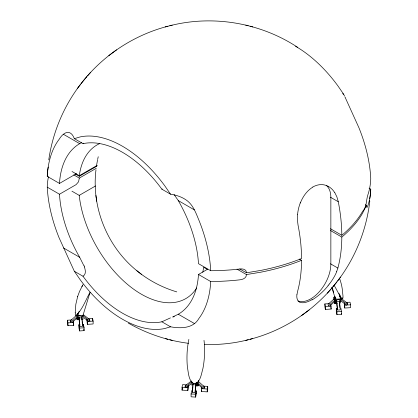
<?xml version="1.0" encoding="UTF-8"?>
<svg xmlns="http://www.w3.org/2000/svg" width="418" height="418" viewBox="0 0 418 418"><rect width="100%" height="100%" fill="white"/><g stroke="black" fill="none" stroke-linecap="round" stroke-linejoin="round"><path stroke-width="0.63" d="M96.809 166.207L79.321 176.307L79.279 175.351M365.379 204.611C367.218 205.071 366.168 210.144 367.84 205.781A161.75 93.386 0 0 0 370.74 189.14L369.073 188.173M75.209 312.894L75.825 304.361L77.685 296.383M236.975 269.108L246.432 274.569C246.521 278.163 242.534 279.663 239.53 279.861A161.75 93.386 0 0 1 210.703 281.533L198.482 274.474A98.507 56.874 60 0 1 178.287 314.231L172.524 317.027M334.013 285.348C335.853 287.223 344.793 307.977 342.708 293.499C342.42 288.415 341.417 283.352 339.588 278.592M192.463 391.995L192.902 386.493M195.728 384.105L195.039 392.664L192.317 392.486L193.001 383.928L195.728 384.105L195.948 382.956M195.19 392.168L196.058 383.724M297.532 214.282L297.397 219.68L298.024 224.994A159.362 92.007 60 0 1 301.566 258.533A161.881 93.46 0 0 1 260.487 270.467L246.432 272.787L239.76 268.936M95.988 169.792C91.187 208.331 108.053 248.632 138.839 272.285M296.973 294.554L297.611 291.309A159.362 92.007 60 0 0 301.566 260.315L299.398 259.066M369.805 201.1C366.147 233.369 352.552 264.463 331.129 288.895M48.775 159.854C53.149 129.219 66.462 99.892 86.871 76.609M96.427 166.155L97.556 159.88M75.48 312.81L75.24 314.55L75.632 315.616C82.539 309.748 85.617 300.114 90.011 292.281M188.346 385.584L187.834 390.506L182.044 390.13L182.044 387.277L182.556 384.638L186.412 384.889M182.044 390.13L182.452 388.019M191.423 380.997L185.31 385.626L185.002 387.199L191.12 382.569L192.384 382.653M187.834 390.506L188.137 386.07M191.12 382.569L191.324 381.519M195.159 390.83L196.298 390.903L196.298 393.756L195.65 397.1L191.083 396.802L191.083 393.949L191.731 390.611M193.001 385.271L193.22 384.121M195.164 385.694L197.05 385.814L197.5 383.494M195.65 397.1L195.65 394.247L196.298 390.903M198.383 381.446L204.501 386.864L204.198 388.442L198.08 383.019L198.466 380.829M195.18 385.725L198.033 385.913L198.357 384.241M203.221 386.096L207.725 386.389L207.725 389.242L207.213 391.88L201.424 391.504L201.732 387.068M201.424 391.504L201.732 389.926M207.213 391.88L207.213 389.027L207.725 386.389M97.676 159.263L98.235 156.724M188.868 339.385C186.94 348.602 186.517 358.127 187.436 367.49C188.575 372.981 188.461 381.404 194.474 383.917C200.697 382.156 201.324 373.729 202.934 368.462C204.689 359.208 205.102 349.683 204.01 340.33M366.492 205.254L362.474 213.368A161.881 93.46 0 0 1 341.82 237.069A159.357 92.007 60 0 1 337.869 268.063L336.642 271.648M89.556 293.964L82.68 316.384L77.805 315.668L79.143 311.311M77.586 296.702L79.509 291.487L82.205 286.095M300.197 203.007L300.516 202.218M82.367 285.813L83.051 284.642M81.928 286.581L82.712 285.207M89.285 294.063L90.419 292.511M77.429 88.438L80.261 84.749M81.061 83.699C102.572 55.631 133.682 35.075 167.921 26.224M336.939 281.8C315.428 309.874 284.318 330.429 250.079 339.275M337.739 280.755L340.571 277.066M329.306 284.015L328.031 285.625M87.665 75.721L90.628 72.324M327.372 293.175L330.335 289.779M246.432 272.787C246.615 269.166 242.262 268.518 239.53 269.056A161.75 93.386 0 0 1 210.703 270.728A115.76 66.838 60 0 0 198.884 220.124C195.796 212.725 192.944 204.334 185.832 199.762C181.302 196.643 175.915 195.07 170.539 194.187L161.87 189.182A98.507 56.874 60 0 0 83.015 143.656L74.341 138.651C70.705 128.911 63.74 131.639 59.079 139.408A115.76 66.838 60 0 0 47.26 176.365L59.487 183.424L75.799 174.013A9.677 5.204 -56.8 0 1 76.154 173.846L76.551 173.679M48.472 176.709A161.75 93.386 0 0 0 47.26 187.17A115.76 66.838 60 0 0 59.079 237.769L74.341 271.261L83.015 276.267A98.507 56.874 60 0 0 161.87 321.792L170.539 326.803C180.498 328.637 193.231 328.647 198.884 318.485A115.76 66.838 60 0 0 210.703 281.533M70.454 321.625L70.454 320.731L76.567 315.308L77.832 315.229M78.14 316.802L76.875 316.886L70.757 322.304L70.454 320.731M72.168 322.393L76.875 318.223L79.404 318.061M336.067 298.734L334.165 298.86L328.052 304.278L328.355 305.851L334.473 300.432L335.738 300.349M329.765 305.945L334.473 301.775L335.738 301.691M186.02 387.768L191.12 383.912L192.384 383.996M108.8 55.61L112.567 52.82M112.97 52.516L116.58 49.846M301.42 315.658L305.03 312.983M305.433 312.68L309.2 309.895M83.804 143.181L83.015 143.656M83.015 276.267C86.322 274.401 85.491 269.971 84.384 266.992M59.487 183.424A98.507 56.874 60 0 1 79.681 143.667L81.729 142.585M72.016 171.5L79.295 175.701L97.321 165.293M73.756 174.876L79.321 178.089L96.244 168.318M47.26 187.17L59.487 194.229L75.804 184.793A9.677 5.941 -63.4 0 0 76.154 184.552L78.537 181.83L79.321 178.115M71.943 191.178L79.211 195.378L95.55 185.947M198.482 274.474L207.401 269.323M161.87 321.792L170.439 317.889M161.87 189.182L162.304 188.957M74.341 138.651L80.167 136.916A105.932 61.159 60 0 1 164.718 185.733L170.539 194.187M170.539 326.803L164.718 328.532A105.932 61.159 60 0 1 80.167 279.715L74.341 271.261M331.756 287.37L335.884 300.286L340.754 298.943L339.797 294.81M169.839 25.749C212.955 14.667 260.445 22.797 297.585 47.281M204.287 344.536C219.032 344.907 233.871 343.481 248.161 339.756M165.251 26.924L172.232 25.122M245.768 340.383L252.749 338.58M246.432 274.569L260.487 272.249A161.881 93.46 0 0 0 301.566 260.315M333.909 299.539L333.909 297.255L335.048 297.182M77.539 313.312L77.988 315.632L83.02 315.308L83.02 319.331L81.766 319.415M335.205 297.517L335.544 299.257L340.571 298.933L340.571 302.956L339.317 303.034M334.802 300.161L336.067 300.077M340.168 300.067L341.433 299.983L347.546 304.612L347.243 303.04L341.125 298.41L341.433 299.983M79.227 317.967L81.954 317.795L82.639 326.348L79.911 326.526L79.002 316.823M336.824 301.519L339.552 301.341L340.236 309.9L337.509 310.072L336.605 300.37M340.168 301.404L341.433 301.326L346.527 305.182M88.12 318.772L92.618 318.479L93.13 321.118L93.13 323.971L87.341 324.347L86.834 319.425M73.448 320.909L73.751 325.35L67.967 325.721L67.455 323.083L67.455 320.23L71.953 319.937M77.539 317.335L77.988 319.655L79.88 319.535M76.818 318.082L77.142 319.754L79.425 319.603M346.177 302.428L350.033 302.183L350.545 304.816L350.545 307.674L344.761 308.045L344.249 303.123M330.863 304.612L331.166 309.048L325.382 309.425L324.87 306.786L324.87 303.928L329.368 303.64M334.98 300.375L335.544 303.28L337.43 303.16M334.233 301.78L334.557 303.452L336.84 303.306M86.934 319.383L87.341 321.494L93.13 321.118M67.455 320.23L67.967 322.868L73.751 322.492M344.348 303.081L344.761 305.192L350.545 304.816M324.87 303.928L325.382 306.566L331.166 306.195M82.304 324.525L83.443 324.452L84.091 327.79L84.091 330.648L79.524 330.941L78.877 327.597L78.877 324.744L80.016 324.671M340.858 308.15L341.506 311.494L341.506 314.346L336.939 314.639L336.291 311.3L336.291 308.447L337.43 308.369M78.877 324.744L79.524 328.088L84.091 327.79M336.291 308.447L336.939 311.786L341.506 311.494M196.486 382.663L197.751 382.747M196.815 382.94L198.08 383.019M195.551 384.199L198.08 384.361L202.782 388.531M182.044 387.277L187.834 387.653M201.424 388.651L207.213 389.027M195.159 393.683L196.298 393.756M191.083 393.949L195.65 394.247M188.528 343.314C167.383 340.654 146.833 333.658 128.331 323.104M250.079 26.224L252.749 26.924M165.251 338.58L167.921 339.275M245.768 25.122L248.161 25.749M169.839 339.756L172.232 340.383M176.777 291.889C162.247 287.553 148.568 280.358 136.843 270.728M328.12 186.271L328.663 186.569A29.573 20.916 -74.4 0 1 334.808 192.776M342.572 93.616L343.659 94.238L344.568 96.13M330.486 197.254L338.277 201.748A159.357 92.007 60 0 1 341.82 235.287L330.455 228.73M330.455 230.511L341.82 237.069M330.439 263.774L337.869 268.063M63.567 134.366L79.681 143.667M174.134 194.6L178.287 200.598L194.401 209.899M75.423 174.06L79.321 176.307M210.703 270.728L198.482 263.669A98.507 56.874 60 0 0 178.287 200.598M207.521 269.458L203.608 267.196A88.731 51.226 60 0 1 202.777 272.27M63.567 247.994L79.681 257.3L83.981 265.9M178.287 314.231L194.401 323.532M299.565 302.062L298.88 301.582A30.049 11.997 -48.5 0 1 296.885 294.617M89.645 319.488L83.527 314.858L83.835 316.436L89.948 321.066L89.645 319.488L89.645 320.387M83.835 317.774L88.929 321.635M139.314 272.646L141.456 274.318M343.659 94.238L337.833 85.784A105.932 61.159 60 0 0 295.557 46.283M334.844 192.74L336.887 196.873L338.277 201.748M344.97 96.981L345.242 97.572M345.383 97.869L358.921 127.73A115.76 66.838 60 0 1 370.74 178.334A161.75 93.386 0 0 1 367.84 194.976C365.985 200.734 367.02 206.591 362.474 211.586A161.881 93.46 0 0 1 341.82 235.287M338.988 293.41L340.754 298.943M332.373 288.159L333.747 292.464M342.598 297.778L342.76 298.692M340.571 298.933L340.012 296.028L340.012 297.177M339.327 300.192L339.552 301.341M339.327 301.535L339.552 302.684M341.292 313.234L341.506 314.346M336.605 301.712L337.363 309.581M335.32 297.386L335.884 300.286M333.909 297.255L334.233 298.927M334.165 298.86L334.473 300.432M330.863 307.465L331.166 309.048M81.729 316.645L81.954 317.795M81.729 317.988L82.053 320.355M83.767 328.976L84.091 330.648M78.892 317.586L79.765 326.035M77.471 313.928L77.805 315.668M76.567 315.308L76.875 316.886M73.343 323.239L73.751 325.35M95.926 195.462L96.307 198.153M96.38 198.743L96.736 201.251M339.599 303.296L339.944 307.57M82.147 321.578L82.445 325.246M79.305 175.68L79.305 175.706A88.731 51.226 60 0 1 99.609 143.614M347.243 303.04L347.243 303.933M344.761 305.192L344.761 308.045M336.939 311.786L336.939 314.639M335.544 299.257L335.544 303.28M334.98 296.352L334.98 299.225M334.557 301.739L334.557 303.452M325.382 306.566L325.382 309.425M204.501 386.864L204.501 387.763M198.681 380.855L198.681 382M198.033 384.199L198.033 385.913M197.05 382.94L197.05 385.814M192.019 382.042L192.019 385.49M185.31 385.626L185.31 386.519M92.618 318.479L92.618 320.763M87.341 321.494L87.341 324.347M83.443 324.452L83.443 326.735M79.524 328.088L79.524 330.941M77.988 315.632L77.988 319.655M77.429 313.876L77.429 315.6M77.142 318.041L77.142 319.754M67.967 322.868L67.967 325.721M326.353 185.414A28.466 16.438 -60 0 1 330.857 197.463L330.857 264.014A28.466 16.438 -60 0 1 319.321 291.696A28.466 16.438 -60 0 1 297.93 300.97M47.26 176.365A161.75 93.386 0 0 1 48.232 167.08M79.681 257.3A98.507 56.874 60 0 1 59.487 194.229M370.74 189.14A115.76 66.838 60 0 1 369.778 198.597M369.502 200.248A115.76 66.838 60 0 1 369.355 201.063M300.631 202.281A28.011 19.672 -74.8 0 1 312.842 187.102M312.831 186.982A28.011 19.829 -75.1 0 1 328.104 186.313M297.6 214.277A29.573 20.623 -74.8 0 1 300.244 203.033M174.301 316.609A22.791 2.184 -18.3 0 1 173.433 316.99M84.222 265.864A22.797 15.701 56.3 0 1 84.624 266.971M336.73 271.606A30.044 12.404 -47.6 0 1 329.394 284.036M328.172 285.687A27.996 11.338 -47.9 0 1 312.063 299.889M312.136 299.586A28.001 11.077 -47.7 0 1 299.601 302.021M196.716 287.913A88.731 51.226 60 0 1 130.176 286.565A88.731 51.226 60 0 1 79.211 195.378"/></g></svg>
